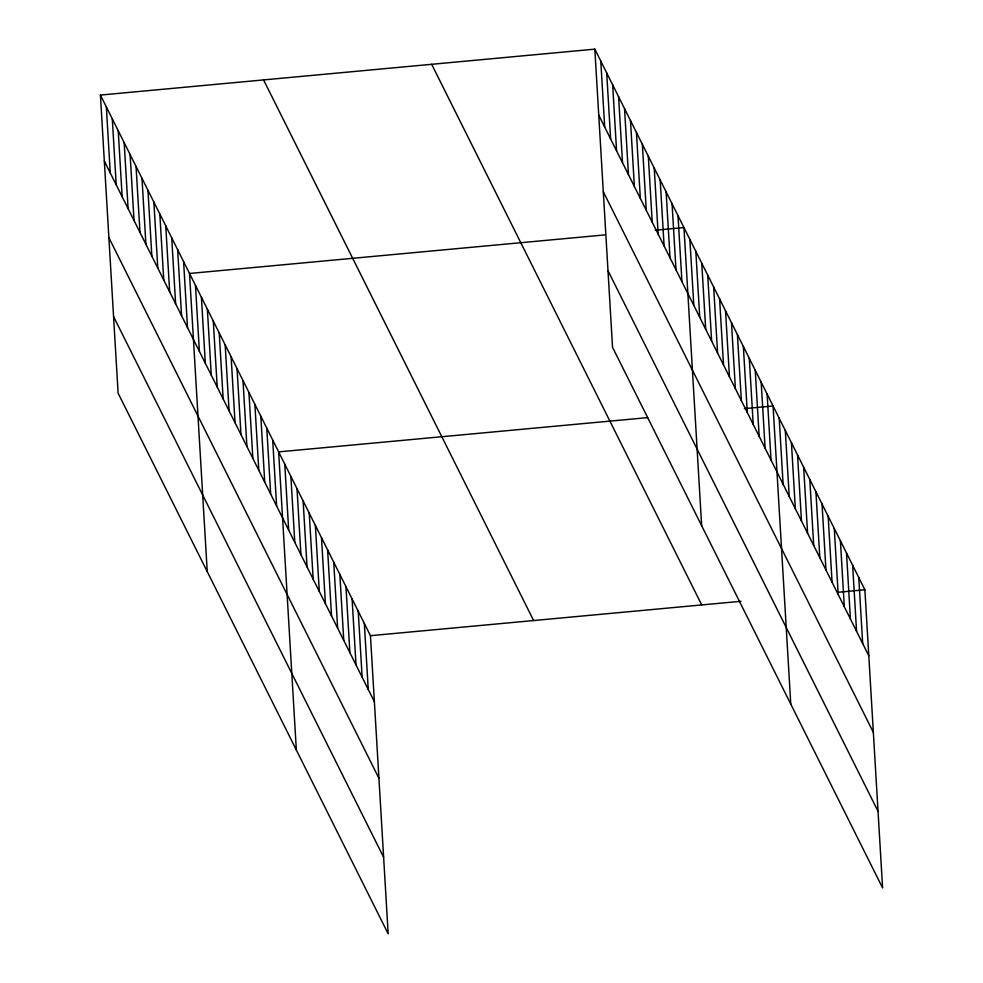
<?xml version="1.0" encoding="UTF-8"?>
<svg xmlns="http://www.w3.org/2000/svg" width="983" height="983" viewBox="0 0 983 983"><rect width="100%" height="100%" fill="white"/><g stroke="black" fill="none" stroke-linecap="round" stroke-linejoin="round"><path stroke-width="1.47" d="M100.413 95.068L370.456 635.694L388.174 933.85L118.12 393.212L100.413 95.068L594.826 49.15L864.88 589.788L882.587 887.932L612.544 347.306L594.826 49.15M605.393 234.851L189.522 273.471L207.241 571.627M655.243 230.231L683.947 227.564L701.665 525.708M647.674 417.615L278.644 451.885L296.35 750.029M744.352 408.633L773.068 405.967L790.774 704.123M370.456 635.694L740.998 601.289M837.688 592.307L864.88 589.788M598.745 115.146L868.8 655.772M603.304 191.759L873.346 732.384M607.998 270.694L878.04 811.319M431.672 64.3L701.715 604.938M263.567 79.918L533.622 620.543M104.333 161.052L374.376 701.69M108.88 237.665L378.934 778.303M113.573 316.6L383.616 857.237M858.761 577.525L862.681 643.521M852.642 565.274L856.562 631.27M846.51 553.024L850.43 619.007M840.391 540.773L844.311 606.757M834.272 528.51L838.192 594.506M828.153 516.259L832.073 582.243M822.034 504.009L825.953 569.993M815.915 491.746L819.834 557.742M809.783 479.495L813.715 545.491M803.664 467.244L807.584 533.228M797.545 454.982L801.464 520.978M791.426 442.731L795.345 508.727M785.306 430.48L789.226 496.464M779.187 418.217L783.107 484.214M767.121 394.072L771.041 460.069M761.174 382.178L765.106 448.174M755.239 370.284L759.159 436.28M749.292 358.39L753.224 424.386M743.357 346.495L747.277 412.491M737.41 334.601L741.342 400.597M731.475 322.707L735.395 388.703M725.528 310.812L729.46 376.808M719.593 298.918L723.513 364.914M713.646 287.024L717.578 353.02M707.711 275.129L711.631 341.126M701.764 263.247L705.696 329.231M695.829 251.353L699.749 317.337M689.882 239.459L693.814 305.443M678 215.67L681.932 281.654M672.065 203.776L675.985 269.76M666.118 191.882L670.037 257.865M660.183 179.987L664.103 245.971M654.236 168.093L658.155 234.077M648.301 156.199L652.22 222.183M642.354 144.304L646.273 210.288M636.419 132.41L640.338 198.394M630.472 120.516L634.391 186.5M624.537 108.622L628.456 174.605M618.59 96.727L622.509 162.711M612.655 84.833L616.574 150.817M606.708 72.939L610.627 138.922M600.773 61.044L604.692 127.04M364.337 623.443L368.256 689.439M358.217 611.193L362.137 677.176M352.098 598.93L356.018 664.926M345.967 586.679L349.887 652.675M339.848 574.428L343.767 640.412M333.729 562.165L337.648 628.162M327.609 549.915L331.529 615.911M321.49 537.664L325.41 603.648M315.371 525.413L319.291 591.397M309.24 513.151L313.172 579.147M303.12 500.9L307.04 566.896M297.001 488.649L300.921 554.633M290.882 476.386L294.802 542.383M284.763 464.136L288.683 530.132M272.696 439.991L276.616 505.975M266.762 428.096L270.681 494.08M260.814 416.202L264.734 482.186M254.88 404.308L258.799 470.292M248.932 392.414L252.852 458.397M242.998 380.519L246.917 446.503M237.05 368.625L240.97 434.609M231.116 356.731L235.035 422.727M225.168 344.836L229.088 410.833M219.234 332.942L223.153 398.938M213.286 321.048L217.206 387.044M207.352 309.154L211.271 375.15M201.404 297.259L205.324 363.255M195.47 285.365L199.389 351.361M183.588 261.576L187.507 327.572M177.64 249.682L181.56 315.678M171.706 237.788L175.625 303.784M165.758 225.893L169.678 291.89M159.824 213.999L163.743 279.995M153.876 202.105L157.796 268.101M147.942 190.211L151.861 256.207M141.994 178.316L145.914 244.312M136.059 166.422L139.979 232.418M130.112 154.528L134.032 220.524M124.177 142.633L128.097 208.629M118.23 130.739L122.15 196.735M112.295 118.857L116.215 184.841M106.348 106.963L110.268 172.947"/></g></svg>
